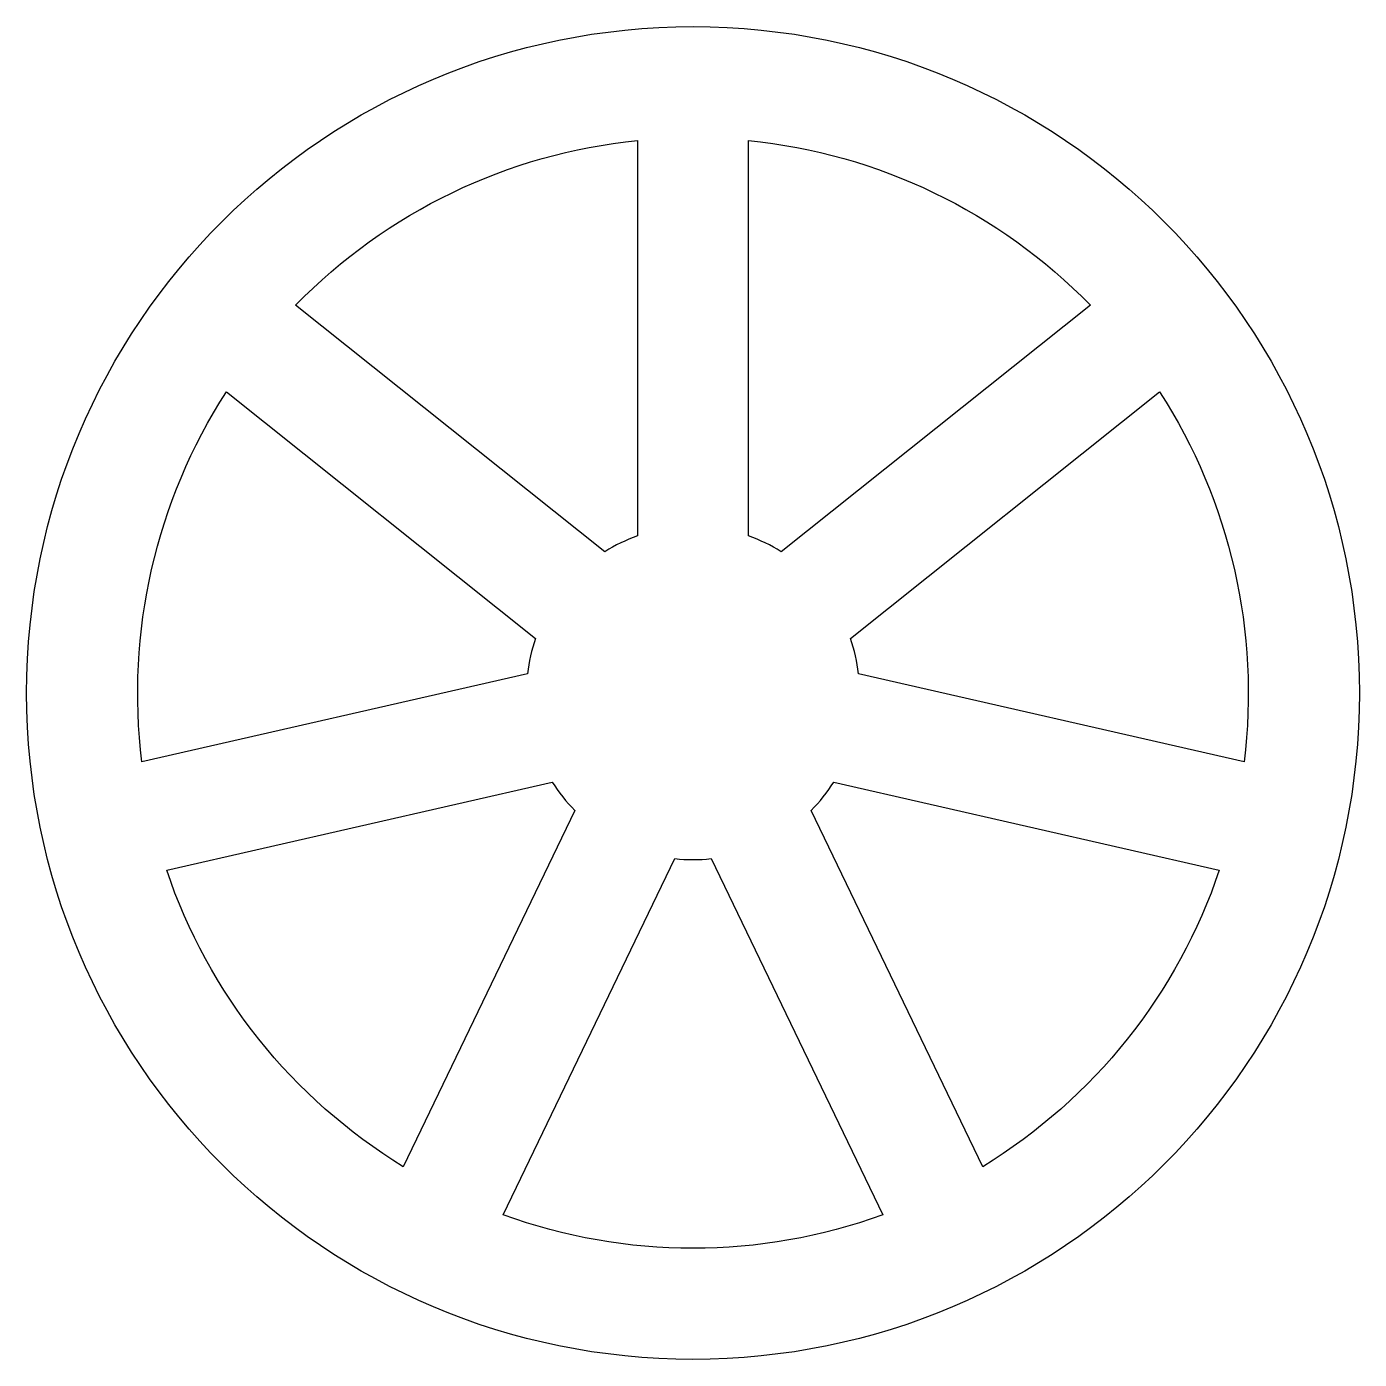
# Model space of a CAD drawing. Header units: millimetres. Extents: x -30 to 30, y -30 to 30.
import ezdxf

# ---------------------------------------------------------------- set-up
doc = ezdxf.new("R2010")
doc.units = ezdxf.units.MM

msp = doc.modelspace()

# ---------------------------------------------------------------- linework, layer by layer
at = {"linetype": 'Continuous', "flags": 128}
for points in [[(-2.5, 24.875), (-2.5, 7.071, 0.054535), (-3.97, 6.363), (-17.889, 17.464, -0.176103)], [(2.5, 7.071), (2.5, 24.875, -0.176103), (17.889, 17.464), (3.97, 6.363, 0.054535)], [(-7.45, 0.864), (-24.807, -3.098, -0.176103), (-21.007, 13.555), (-7.087, 2.454, 0.054535)], [(7.087, 2.454), (21.007, 13.555, -0.176103), (24.807, -3.098), (7.45, 0.864, 0.054535)], [(-5.32, -5.286), (-13.045, -21.327, -0.176103), (-23.695, -7.972), (-6.337, -4.011, 0.054535)], [(6.337, -4.011), (23.695, -7.972, -0.176103), (13.045, -21.327), (5.32, -5.286, 0.054535)], [(-8.54, -23.496), (-0.816, -7.456, 0.054535), (0.816, -7.456), (8.54, -23.496, -0.176103)]]:
    msp.add_lwpolyline(points, format="xyb", close=True, dxfattribs=at)
at = {"linetype": 'Continuous'}
msp.add_circle((0, 0), 30, dxfattribs=at)

doc.saveas('drawing.dxf')
